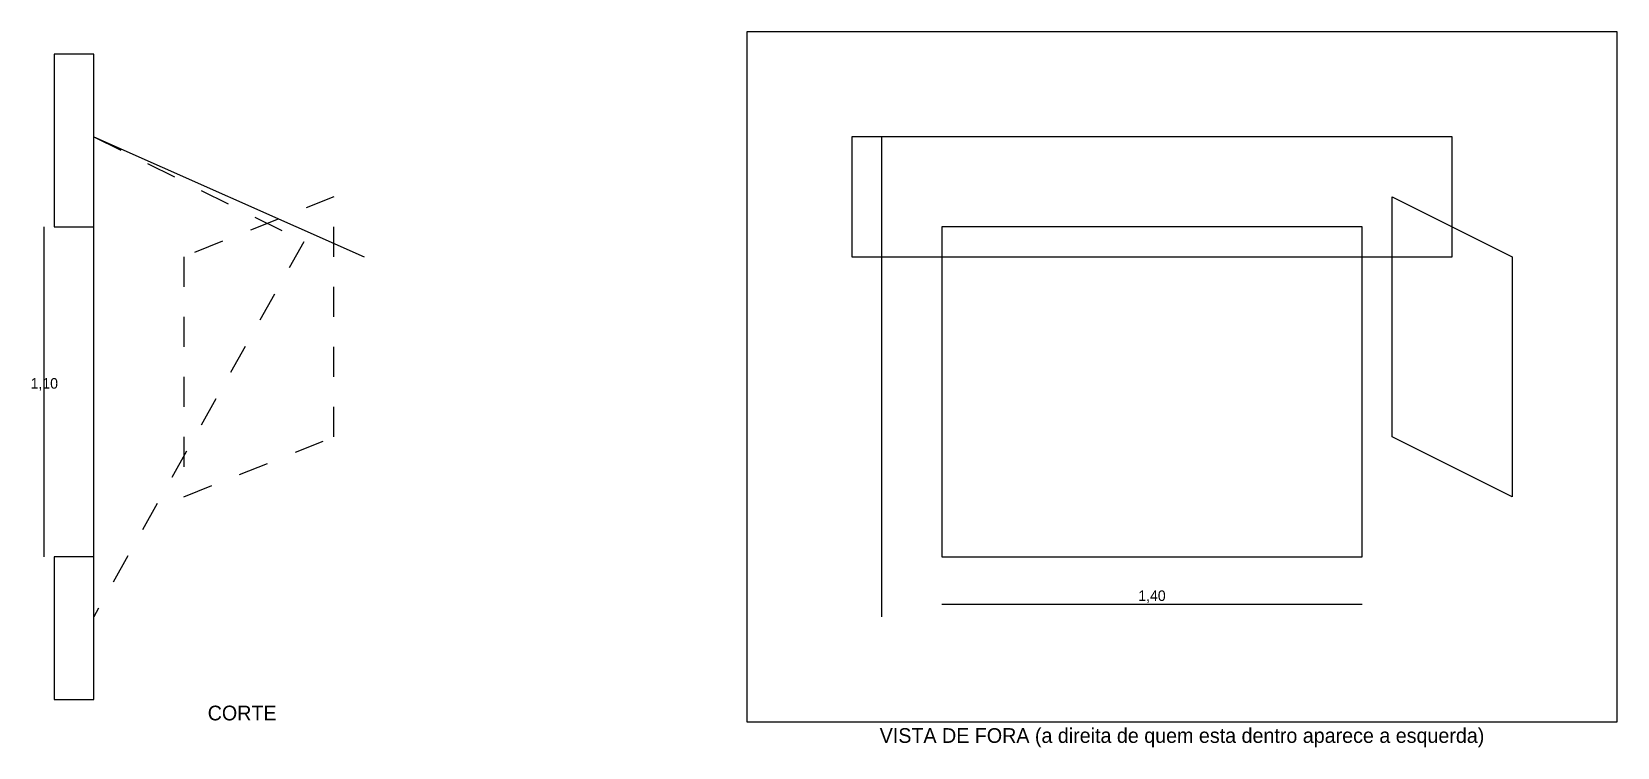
# Model space of a CAD drawing. Header units: metres. Extents: x -0.21 to 5.08, y -0.63 to 1.75.
import ezdxf
from ezdxf.enums import TextEntityAlignment as Align

# ---------------------------------------------------------------- set-up
doc = ezdxf.new("R2010")
doc.units = ezdxf.units.M
doc.linetypes.add('DASHED', pattern=[0.15, 0.1, -0.05])
for name, color, linetype in [('CORTE-ALEM', 8, 'DASHED'), ('CORTE-PAREDE', 9, 'CONTINUOUS'), ('CORTE-PECA', 7, 'CONTINUOUS'), ('CORTE-VIDRO', 5, 'CONTINUOUS'), ('COTAS', 1, 'CONTINUOUS'), ('TEXTOS', 7, 'CONTINUOUS'), ('VISTA-PAREDE', 9, 'CONTINUOUS'), ('VISTA-PECA', 7, 'CONTINUOUS'), ('VISTA-VIDRO', 5, 'CONTINUOUS')]:
    doc.layers.add(name, color=color, linetype=linetype)

msp = doc.modelspace()

# ---------------------------------------------------------------- linework, layer by layer
at = {"layer": 'CORTE-ALEM'}
for points in [[(0, -0.2), (0, 1.4), (0.7, 1.05)], [(0.3, 0.2), (0.8, 0.4), (0.8, 1.2), (0.3, 1)]]:
    msp.add_lwpolyline(points, close=True, dxfattribs=at)
at = {"layer": 'CORTE-PAREDE'}
for points in [[(-0.132, 1.1), (0, 1.1), (0, 1.675), (-0.132, 1.675)], [(-0.132, -0.475), (0, -0.475), (0, 0), (-0.132, 0)]]:
    msp.add_lwpolyline(points, close=True, dxfattribs=at)
at = {"layer": 'CORTE-PECA'}
msp.add_line((0, 1.4), (0.9, 1), dxfattribs=at)
at = {"layer": 'CORTE-VIDRO'}
msp.add_line((0, 0), (0, 1.1), dxfattribs=at)
at = {"layer": 'COTAS'}
for p, q in [((-0.165, 0), (-0.165, 1.1)), ((2.825, -0.1575), (4.225, -0.1575))]:
    msp.add_line(p, q, dxfattribs=at)
at = {"layer": 'VISTA-PAREDE'}
msp.add_lwpolyline([(2.175, -0.55), (5.075, -0.55), (5.075, 1.75), (2.175, 1.75)], close=True, dxfattribs=at)
at = {"layer": 'VISTA-PECA'}
msp.add_line((2.625, -0.2), (2.625, 1.4), dxfattribs=at)
for points in [[(4.525, 1.4), (2.525, 1.4), (2.525, 1), (4.525, 1)], [(4.725, 0.2), (4.325, 0.4), (4.325, 1.2), (4.725, 1)]]:
    msp.add_lwpolyline(points, close=True, dxfattribs=at)
at = {"layer": 'VISTA-VIDRO'}
msp.add_lwpolyline([(2.825, 0), (4.225, 0), (4.225, 1.1), (2.825, 1.1)], close=True, dxfattribs=at)

# ---------------------------------------------------------------- texts
at = {"layer": 'TEXTOS'}
for s, height, p in [('1,10', 0.035, (-0.165, 0.5605)), ('1,40', 0.035, (3.525, -0.147)), ('CORTE', 0.049, (0.494, -0.545)), ('VISTA DE FORA (a direita de quem esta dentro aparece a esquerda)', 0.049, (3.625, -0.62))]:
    msp.add_text(s, height=height, dxfattribs=at).set_placement(p, align=Align.CENTER)

doc.saveas('drawing.dxf')
